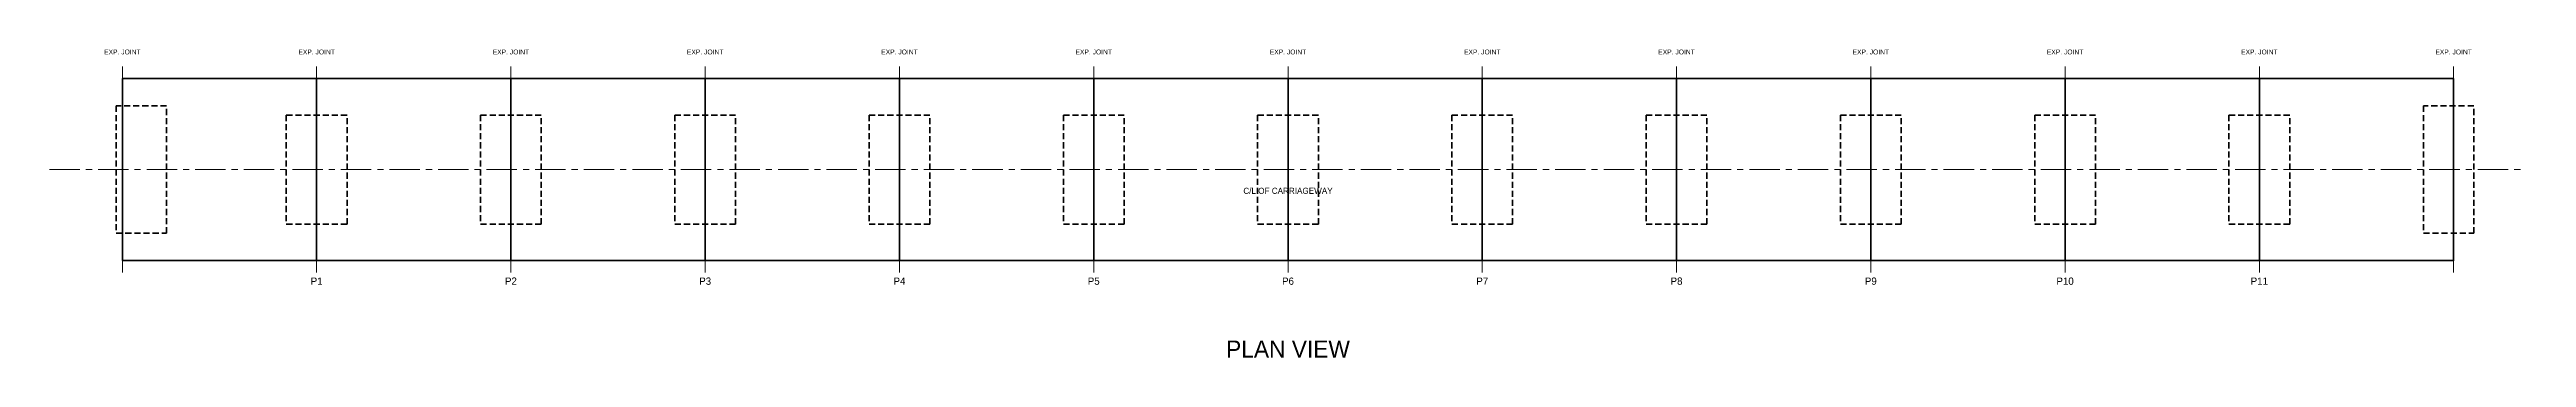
# Model space of a CAD drawing. Header units: metres. Extents: x -26 to 110, y -14 to 129.
# Drawn here: x -3 to 99, y -14 to -1.3 of the extents above.
import ezdxf
from ezdxf.enums import TextEntityAlignment as Align

# ---------------------------------------------------------------- set-up
doc = ezdxf.new("R2010")
doc.units = ezdxf.units.M
doc.linetypes.add('CENTER', pattern=[2, 1.25, -0.25, 0.25, -0.25])
doc.linetypes.add('HIDDEN', pattern=[0.375, 0.25, -0.125])
for name, color, linetype, lineweight in [('A-DIM', 1, 'CONTINUOUS', 18), ('A-GRID', 8, 'CENTER', 15), ('A-TEXT', 7, 'CONTINUOUS', 18), ('S-ABUT', 5, 'CONTINUOUS', 50), ('S-DECK', 4, 'CONTINUOUS', 50), ('S-FNDTN', 2, 'HIDDEN', 35), ('S-PIER', 3, 'CONTINUOUS', 50)]:
    doc.layers.add(name, color=color, linetype=linetype, lineweight=lineweight)

msp = doc.modelspace()

# ---------------------------------------------------------------- linework, layer by layer
at = {"layer": 'A-DIM', "linetype": 'CONTINUOUS'}
for p, q in [((0, -10.5), (0, -2)), ((8, -10.5), (8, -2)), ((16, -10.5), (16, -2)), ((24, -10.5), (24, -2)), ((32, -10.5), (32, -2)), ((40, -10.5), (40, -2)), ((48, -10.5), (48, -2)), ((56, -10.5), (56, -2)), ((64, -10.5), (64, -2)), ((72, -10.5), (72, -2)), ((80, -10.5), (80, -2)), ((88, -10.5), (88, -2)), ((96, -10.5), (96, -2))]:
    msp.add_line(p, q, dxfattribs=at)
at = {"layer": 'A-GRID', "linetype": 'CENTER'}
msp.add_line((-3, -6.25), (99, -6.25), dxfattribs=at)
at = {"layer": 'S-ABUT', "linetype": 'CONTINUOUS'}
for p, q in [((0, -10), (0, -2.5)), ((96, -10), (96, -2.5))]:
    msp.add_line(p, q, dxfattribs=at)
at = {"layer": 'S-DECK', "linetype": 'CONTINUOUS'}
msp.add_lwpolyline([(0, -10), (96, -10), (96, -2.5), (0, -2.5)], close=True, dxfattribs=at)
at = {"layer": 'S-FNDTN', "linetype": 'HIDDEN'}
for points in [[(-0.255, -8.875), (1.82, -8.875), (1.82, -3.625), (-0.255, -3.625)], [(6.75, -8.5), (9.25, -8.5), (9.25, -4), (6.75, -4)], [(14.75, -8.5), (17.25, -8.5), (17.25, -4), (14.75, -4)], [(22.75, -8.5), (25.25, -8.5), (25.25, -4), (22.75, -4)], [(30.75, -8.5), (33.25, -8.5), (33.25, -4), (30.75, -4)], [(38.75, -8.5), (41.25, -8.5), (41.25, -4), (38.75, -4)], [(46.75, -8.5), (49.25, -8.5), (49.25, -4), (46.75, -4)], [(54.75, -8.5), (57.25, -8.5), (57.25, -4), (54.75, -4)], [(62.75, -8.5), (65.25, -8.5), (65.25, -4), (62.75, -4)], [(70.75, -8.5), (73.25, -8.5), (73.25, -4), (70.75, -4)], [(78.75, -8.5), (81.25, -8.5), (81.25, -4), (78.75, -4)], [(86.75, -8.5), (89.25, -8.5), (89.25, -4), (86.75, -4)], [(94.755, -8.875), (96.83, -8.875), (96.83, -3.625), (94.755, -3.625)]]:
    msp.add_lwpolyline(points, close=True, dxfattribs=at)
at = {"layer": 'S-PIER', "linetype": 'CONTINUOUS'}
for p, q in [((8, -10), (8, -2.5)), ((16, -10), (16, -2.5)), ((24, -10), (24, -2.5)), ((32, -10), (32, -2.5)), ((40, -10), (40, -2.5)), ((48, -10), (48, -2.5)), ((56, -10), (56, -2.5)), ((64, -10), (64, -2.5)), ((72, -10), (72, -2.5)), ((80, -10), (80, -2.5)), ((88, -10), (88, -2.5))]:
    msp.add_line(p, q, dxfattribs=at)

# ---------------------------------------------------------------- texts
at = {"layer": 'A-DIM'}
for p in [(0, -1.5), (8, -1.5), (16, -1.5), (24, -1.5), (32, -1.5), (40, -1.5), (48, -1.5), (56, -1.5), (64, -1.5), (72, -1.5), (80, -1.5), (88, -1.5), (96, -1.5)]:
    msp.add_text('EXP. JOINT', height=0.2, dxfattribs=at).set_placement(p, align=Align.CENTER)
at = {"layer": 'A-GRID'}
msp.add_text('C/L OF CARRIAGEWAY', height=0.25, dxfattribs=at).set_placement((48, -7.25), align=Align.CENTER)
at = {"layer": 'A-TEXT'}
for s, height, p in [('P1', 0.3, (8, -11)), ('P2', 0.3, (16, -11)), ('P3', 0.3, (24, -11)), ('P4', 0.3, (32, -11)), ('P5', 0.3, (40, -11)), ('P6', 0.3, (48, -11)), ('P7', 0.3, (56, -11)), ('P8', 0.3, (64, -11)), ('P9', 0.3, (72, -11)), ('P10', 0.3, (80, -11)), ('P11', 0.3, (88, -11)), ('PLAN VIEW', 0.7, (48, -14))]:
    msp.add_text(s, height=height, dxfattribs=at).set_placement(p, align=Align.CENTER)

doc.saveas('drawing.dxf')
